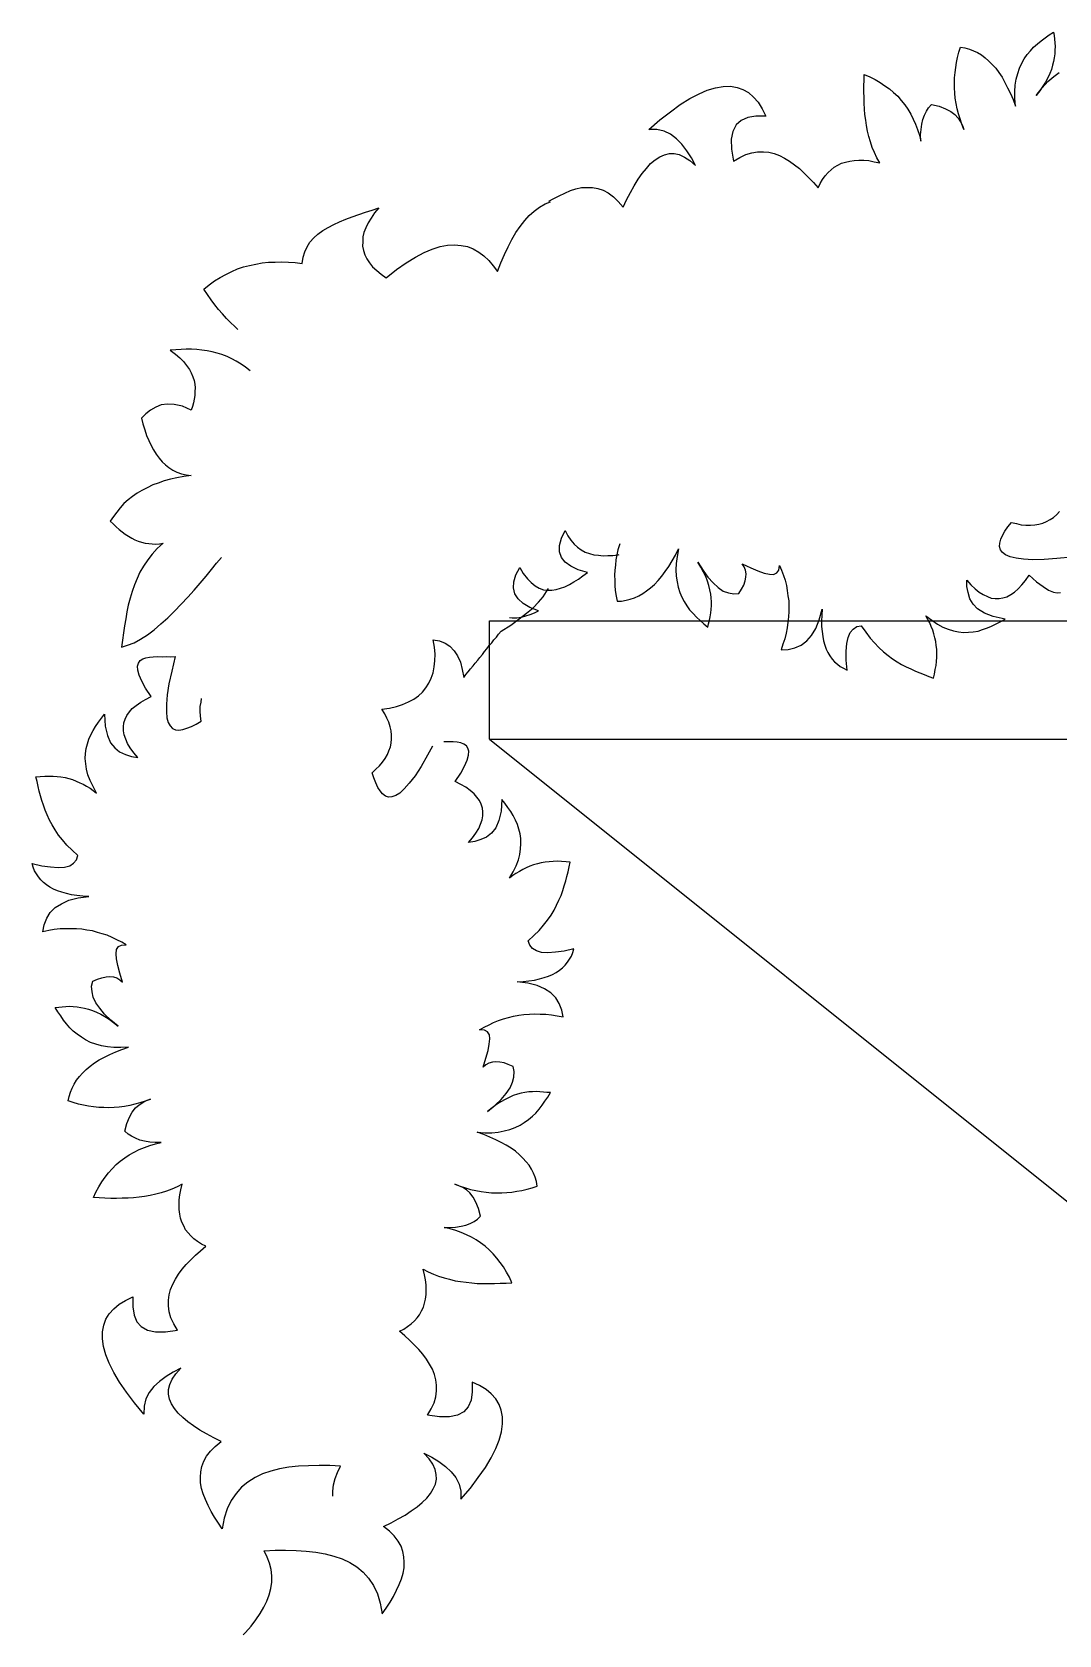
# Model space of a CAD drawing. Extents: x -24232 to 27340, y -23039 to 23489.
# Drawn here: x -22448 to -22015, y -8774 to -8098 of the extents above; entities that cross this region are included whole.
import ezdxf

# ---------------------------------------------------------------- set-up
doc = ezdxf.new("R2010")
doc.units = 0
doc.header["$LTSCALE"] = 10
doc.layers.add('1', color=1, linetype='CONTINUOUS')
doc.layers.add('3', color=3, linetype='CONTINUOUS')

msp = doc.modelspace()

# ---------------------------------------------------------------- linework, layer by layer
at = {"layer": '1'}
for points in [[(-22229.86, -8169.1), (-22228.11, -8168.06), (-22225.58, -8166.77), (-22223.19, -8165.61), (-22220.81, -8164.58), (-22218.45, -8163.82), (-22216.11, -8163.33), (-22213.81, -8163.24), (-22211.51, -8163.29), (-22209.25, -8163.74), (-22207.01, -8164.45), (-22204.8, -8165.57), (-22202.63, -8167.23), (-22200.62, -8169.15), (-22198.52, -8171.61), (-22198.52, -8171.61), (-22197.05, -8168.48), (-22195.46, -8165.36), (-22193.88, -8162.51), (-22192.18, -8159.81), (-22190.5, -8157.37), (-22188.71, -8155.22), (-22186.93, -8153.19), (-22185.04, -8151.59), (-22183.06, -8150.39), (-22181.09, -8149.46), (-22179.02, -8148.95), (-22177, -8148.98), (-22174.87, -8149.41), (-22172.65, -8150.4), (-22170.34, -8151.93), (-22167.93, -8154.02), (-22167.93, -8154.02), (-22169.7, -8150.77), (-22171.63, -8147.78), (-22173.71, -8145.04), (-22175.96, -8142.7), (-22178.51, -8140.75), (-22181.25, -8139.45), (-22184.3, -8138.8), (-22187.68, -8138.81), (-22187.68, -8138.81), (-22183.04, -8134.71), (-22178.57, -8131.28), (-22174.41, -8128.23), (-22170.43, -8125.7), (-22166.49, -8123.71), (-22162.99, -8122.23), (-22159.53, -8121.15), (-22156.24, -8120.6), (-22153.26, -8120.57), (-22150.46, -8121.06), (-22147.96, -8121.93), (-22145.63, -8123.2), (-22143.48, -8125.12), (-22141.49, -8127.31), (-22139.81, -8130.01), (-22138.3, -8133.1), (-22138.3, -8133.1), (-22142.5, -8133.18), (-22145.92, -8133.72), (-22148.72, -8134.98), (-22150.76, -8136.85), (-22152.19, -8139.58), (-22152.86, -8142.9), (-22152.79, -8147.1), (-22151.97, -8152.17), (-22151.97, -8152.17), (-22149.28, -8150.62), (-22146.74, -8149.33), (-22144.25, -8148.58), (-22141.79, -8148.24), (-22139.35, -8148.16), (-22137.07, -8148.34), (-22134.82, -8148.92), (-22132.58, -8149.77), (-22130.38, -8150.89), (-22128.31, -8152.14), (-22126.13, -8153.66), (-22124.1, -8155.31), (-22122.09, -8157.22), (-22120.08, -8159.14), (-22118.21, -8161.18), (-22116.22, -8163.37), (-22116.22, -8163.37), (-22115.4, -8161.54), (-22114.32, -8159.86), (-22113.25, -8158.33), (-22112.06, -8156.93), (-22110.76, -8155.82), (-22109.45, -8154.71), (-22107.9, -8153.88), (-22106.35, -8153.06), (-22104.68, -8152.51), (-22102.89, -8152.11), (-22100.98, -8151.86), (-22099.08, -8151.74), (-22096.92, -8151.77), (-22094.77, -8151.94), (-22092.64, -8152.38), (-22090.24, -8152.84), (-22090.24, -8152.84), (-22091.43, -8150.72), (-22092.47, -8148.48), (-22093.38, -8146.38), (-22094.15, -8144.02), (-22094.78, -8141.8), (-22095.41, -8139.46), (-22095.77, -8137.13), (-22096.12, -8134.8), (-22096.48, -8132.48), (-22096.7, -8130.16), (-22096.78, -8127.72), (-22096.86, -8125.28), (-22096.94, -8122.84), (-22096.88, -8120.42), (-22096.82, -8117.99), (-22096.77, -8115.56), (-22096.77, -8115.56), (-22094.41, -8116.55), (-22092.2, -8117.67), (-22090, -8118.93), (-22088.08, -8120.3), (-22086.16, -8121.67), (-22084.39, -8123.16), (-22082.63, -8124.78), (-22081.14, -8126.52), (-22079.67, -8128.4), (-22078.33, -8130.26), (-22077.13, -8132.25), (-22076.08, -8134.36), (-22075.18, -8136.59), (-22074.27, -8138.83), (-22073.51, -8141.18), (-22072.89, -8143.66), (-22072.89, -8143.66), (-22072.96, -8141.09), (-22072.78, -8138.81), (-22072.47, -8136.53), (-22072.04, -8134.54), (-22071.35, -8132.7), (-22070.54, -8131.01), (-22069.62, -8129.59), (-22068.43, -8128.2), (-22068.43, -8128.2), (-22065.11, -8129), (-22062.49, -8130.02), (-22060.28, -8131.14), (-22058.5, -8132.5), (-22057.12, -8133.96), (-22056.17, -8135.52), (-22055.34, -8137.07), (-22054.66, -8138.75), (-22054.66, -8138.75), (-22055.57, -8136.51), (-22056.34, -8134.29), (-22056.99, -8132.21), (-22057.49, -8130.01), (-22057.99, -8127.81), (-22058.36, -8125.62), (-22058.59, -8123.43), (-22058.69, -8121.26), (-22058.66, -8119.1), (-22058.62, -8116.94), (-22058.45, -8114.79), (-22058.15, -8112.65), (-22057.84, -8110.52), (-22057.41, -8108.39), (-22056.82, -8106.14), (-22056.12, -8104.03), (-22056.12, -8104.03), (-22054.25, -8104.31), (-22052.4, -8104.86), (-22050.69, -8105.54), (-22049, -8106.35), (-22047.32, -8107.29), (-22045.79, -8108.49), (-22044.27, -8109.83), (-22042.77, -8111.3), (-22041.27, -8112.9), (-22039.93, -8114.77), (-22038.6, -8116.76), (-22037.42, -8118.89), (-22036.24, -8121.14), (-22035.09, -8123.66), (-22033.94, -8126.19), (-22032.94, -8128.97), (-22032.94, -8128.97), (-22033.22, -8125.7), (-22033.26, -8122.73), (-22033.05, -8120.04), (-22032.58, -8117.51), (-22031.98, -8115.12), (-22031.26, -8112.88), (-22030.29, -8110.8), (-22029.2, -8108.99), (-22027.98, -8107.19), (-22026.63, -8105.54), (-22025.29, -8104.02), (-22023.7, -8102.66), (-22022.11, -8101.3), (-22020.39, -8100.09), (-22018.67, -8098.87), (-22016.82, -8097.66), (-22016.82, -8097.66), (-22016.67, -8099.16), (-22016.51, -8100.66), (-22016.36, -8102.16), (-22016.22, -8103.79), (-22016.34, -8105.27), (-22016.33, -8106.89), (-22016.59, -8108.5), (-22016.85, -8110.1), (-22017.25, -8111.69), (-22017.79, -8113.4), (-22018.46, -8115.11), (-22019.28, -8116.94), (-22020.24, -8118.75), (-22021.33, -8120.56), (-22022.69, -8122.48), (-22024.2, -8124.39), (-22024.2, -8124.39), (-22021.65, -8121.21), (-22019.28, -8118.56), (-22016.81, -8116.45), (-22014.51, -8114.74)], [(-22361.09, -8223.16), (-22362.47, -8221.99), (-22364.23, -8220.26), (-22366, -8218.53), (-22367.67, -8216.63), (-22369.34, -8214.72), (-22370.88, -8212.79), (-22372.47, -8210.72), (-22373.95, -8208.48), (-22375.44, -8206.25), (-22375.44, -8206.25), (-22373.19, -8204.33), (-22370.99, -8202.72), (-22368.63, -8201.19), (-22366.19, -8199.92), (-22363.75, -8198.66), (-22361.24, -8197.65), (-22358.82, -8196.81), (-22356.19, -8196.19), (-22353.56, -8195.57), (-22350.9, -8195.08), (-22348.16, -8194.84), (-22345.38, -8194.74), (-22342.61, -8194.64), (-22339.76, -8194.8), (-22336.9, -8194.95), (-22333.98, -8195.37), (-22333.98, -8195.37), (-22333.62, -8192.74), (-22332.88, -8190.42), (-22331.95, -8188.33), (-22330.71, -8186.29), (-22329.11, -8184.56), (-22327.34, -8182.93), (-22325.23, -8181.47), (-22323.09, -8180.15), (-22320.65, -8178.89), (-22318.17, -8177.75), (-22315.53, -8176.7), (-22312.89, -8175.66), (-22310.08, -8174.7), (-22307.27, -8173.75), (-22304.46, -8172.8), (-22301.65, -8171.84), (-22301.65, -8171.84), (-22303.4, -8174.03), (-22304.89, -8176.15), (-22306.12, -8178.19), (-22307.06, -8180.28), (-22307.9, -8182.21), (-22308.32, -8184.16), (-22308.45, -8186.16), (-22308.48, -8187.99), (-22308.08, -8189.84), (-22307.56, -8191.65), (-22306.64, -8193.35), (-22305.6, -8195.01), (-22304.26, -8196.73), (-22302.54, -8198.33), (-22300.68, -8199.9), (-22298.56, -8201.39), (-22298.56, -8201.39), (-22294.24, -8197.9), (-22290.16, -8195.03), (-22286.23, -8192.63), (-22282.57, -8190.73), (-22279.06, -8189.29), (-22275.73, -8188.19), (-22272.68, -8187.59), (-22269.64, -8187.41), (-22266.88, -8187.73), (-22264.22, -8188.22), (-22261.82, -8189.22), (-22259.49, -8190.5), (-22257.33, -8192.13), (-22255.24, -8194.04), (-22253.32, -8196.3), (-22251.5, -8198.71), (-22251.5, -8198.71), (-22250.16, -8195.1), (-22248.65, -8191.58), (-22247.07, -8188.31), (-22245.46, -8185.18), (-22243.76, -8182.3), (-22241.99, -8179.69), (-22240.06, -8177.16), (-22238.14, -8175.07), (-22236.02, -8173.19), (-22233.82, -8171.57), (-22231.42, -8170.17), (-22229.19, -8169.26)], [(-22356, -8240.67), (-22356, -8240.67), (-22357.91, -8239.1), (-22359.78, -8237.82), (-22361.81, -8236.63), (-22363.75, -8235.62), (-22365.7, -8234.6), (-22367.85, -8233.8), (-22369.91, -8233.17), (-22372.01, -8232.67), (-22374.11, -8232.16), (-22376.29, -8231.92), (-22378.47, -8231.68), (-22380.69, -8231.56), (-22382.91, -8231.44), (-22385.08, -8231.63), (-22387.38, -8231.77), (-22389.68, -8231.91), (-22389.68, -8231.91), (-22387.5, -8233.56), (-22385.59, -8235.13), (-22384.1, -8236.72), (-22382.78, -8238.39), (-22381.59, -8240.02), (-22380.79, -8241.54), (-22380.15, -8243.14), (-22379.64, -8244.71), (-22379.26, -8246.23), (-22379.18, -8247.81), (-22379.23, -8249.34), (-22379.31, -8251.01), (-22379.53, -8252.63), (-22379.87, -8254.22), (-22380.35, -8255.76), (-22380.82, -8257.31), (-22380.82, -8257.31), (-22384.53, -8255.61), (-22387.96, -8254.84), (-22390.86, -8254.66), (-22393.5, -8254.98), (-22395.77, -8255.98), (-22398, -8257.27), (-22400.01, -8258.77), (-22401.84, -8260.6), (-22401.84, -8260.6), (-22401.18, -8263.06), (-22400.4, -8265.55), (-22399.7, -8267.88), (-22398.67, -8270.03), (-22397.76, -8272.14), (-22396.78, -8273.99), (-22395.66, -8275.88), (-22394.34, -8277.55), (-22393.11, -8279.06), (-22391.68, -8280.34), (-22390.2, -8281.5), (-22388.55, -8282.57), (-22386.83, -8283.38), (-22384.93, -8284.1), (-22382.96, -8284.56), (-22380.91, -8284.77), (-22380.91, -8284.77), (-22383.88, -8285.27), (-22386.85, -8285.77), (-22389.57, -8286.34), (-22392.19, -8287.09), (-22394.73, -8288.01), (-22397.09, -8288.83), (-22399.41, -8289.96), (-22401.6, -8291.12), (-22403.66, -8292.32), (-22405.63, -8293.69), (-22407.47, -8295.1), (-22409.22, -8296.68), (-22410.88, -8298.42), (-22412.28, -8300.25), (-22413.69, -8302.07), (-22415, -8304.07), (-22415, -8304.07), (-22413.82, -8305.28), (-22412.51, -8306.52), (-22411.29, -8307.6), (-22409.9, -8308.59), (-22408.64, -8309.54), (-22407.34, -8310.36), (-22405.92, -8311.22), (-22404.58, -8311.91), (-22403.2, -8312.47), (-22401.78, -8312.91), (-22400.24, -8313.38), (-22398.74, -8313.56), (-22397.24, -8313.73), (-22395.84, -8313.74), (-22394.26, -8313.66), (-22392.65, -8313.45), (-22392.65, -8313.45), (-22395.15, -8315.64), (-22397.31, -8318.08), (-22399.16, -8320.47), (-22400.93, -8323.03), (-22402.45, -8325.67), (-22403.66, -8328.26), (-22404.79, -8331.01), (-22405.78, -8333.81), (-22406.65, -8336.64), (-22407.39, -8339.52), (-22408, -8342.43), (-22408.48, -8345.38), (-22408.96, -8348.34), (-22409.44, -8351.29), (-22409.79, -8354.28), (-22410.28, -8357.24), (-22410.28, -8357.24), (-22407.65, -8356.49), (-22404.95, -8355.49), (-22402.22, -8353.93), (-22399.24, -8352.02), (-22396.47, -8349.9), (-22393.6, -8347.4), (-22390.72, -8344.9), (-22387.89, -8342.1), (-22385.02, -8339.18), (-22382.28, -8336.21), (-22379.54, -8333.24), (-22377.06, -8330.2), (-22374.48, -8327.32), (-22372.21, -8324.49), (-22370.14, -8321.88), (-22368.11, -8319.4)], [(-22009.08, -8319.26), (-22015.44, -8319.82), (-22020.86, -8320.28), (-22025.58, -8320.37), (-22029.48, -8320.08), (-22032.7, -8319.68), (-22035.24, -8319.18), (-22037.1, -8318.3), (-22038.41, -8317.3), (-22039.31, -8316.19), (-22039.66, -8314.82), (-22039.6, -8313.34), (-22039.13, -8311.74), (-22038.4, -8310.15), (-22037.38, -8308.31), (-22036.09, -8306.47), (-22034.67, -8304.64), (-22034.67, -8304.64), (-22032.53, -8305.12), (-22030.53, -8305.61), (-22028.52, -8305.82), (-22026.62, -8305.76), (-22024.73, -8305.7), (-22023.1, -8305.36), (-22021.33, -8304.89), (-22019.82, -8304.27), (-22018.3, -8303.39), (-22016.92, -8302.5), (-22015.53, -8301.34), (-22014.4, -8300.04)], [(-22246.54, -8344.81), (-22245.35, -8344.91), (-22243.43, -8344.86), (-22241.39, -8344.57), (-22239.55, -8344.05), (-22237.71, -8343.52), (-22235.93, -8342.82), (-22234.23, -8341.94), (-22234.23, -8341.94), (-22237.87, -8340.51), (-22240.68, -8338.86), (-22242.78, -8336.92), (-22244.17, -8334.7), (-22244.73, -8332.26), (-22244.63, -8329.66), (-22243.82, -8326.78), (-22242.18, -8323.67), (-22242.18, -8323.67), (-22240.65, -8326.24), (-22238.96, -8328.44), (-22237.3, -8330.04), (-22235.66, -8331.34), (-22233.91, -8332.39), (-22232.13, -8333.01), (-22230.31, -8333.21), (-22228.56, -8333.24), (-22226.82, -8332.96), (-22224.98, -8332.44), (-22223.08, -8331.79), (-22221.2, -8330.84), (-22219.27, -8329.77), (-22217.41, -8328.52), (-22215.49, -8327.14), (-22213.58, -8325.77), (-22213.58, -8325.77), (-22217.5, -8324.66), (-22220.66, -8323.14), (-22222.99, -8321.4), (-22224.61, -8319.38), (-22225.35, -8317), (-22225.38, -8314.35), (-22224.52, -8311.34), (-22222.95, -8308.06), (-22222.95, -8308.06), (-22221.86, -8310.29), (-22220.61, -8312.15), (-22219.25, -8313.77), (-22217.79, -8315.14), (-22216.22, -8316.26), (-22214.54, -8317.13), (-22212.75, -8317.76), (-22210.91, -8318.26), (-22208.97, -8318.51), (-22207.02, -8318.77), (-22204.92, -8318.65), (-22202.81, -8318.53), (-22200.65, -8318.29), (-22200.16, -8318.23)], [(-22199.97, -8313.63), (-22200.12, -8314.05), (-22200.74, -8316.19), (-22201.23, -8318.33), (-22201.58, -8320.47), (-22201.8, -8322.62), (-22202.02, -8324.77), (-22202.11, -8326.92), (-22202.06, -8329.08), (-22202.01, -8331.24), (-22201.82, -8333.41), (-22201.51, -8335.71), (-22201.05, -8337.89), (-22201.05, -8337.89), (-22199.16, -8337.83), (-22197.26, -8337.5), (-22195.49, -8337.03), (-22193.71, -8336.42), (-22191.93, -8335.68), (-22190.27, -8334.67), (-22188.61, -8333.52), (-22186.94, -8332.24), (-22185.27, -8330.82), (-22183.72, -8329.13), (-22182.16, -8327.3), (-22180.74, -8325.33), (-22179.3, -8323.23), (-22177.86, -8320.86), (-22176.42, -8318.49), (-22175.1, -8315.84), (-22175.1, -8315.84), (-22175.77, -8319.06), (-22176.15, -8322.01), (-22176.26, -8324.7), (-22176.09, -8327.27), (-22175.78, -8329.71), (-22175.33, -8332.02), (-22174.61, -8334.21), (-22173.74, -8336.13), (-22172.74, -8338.06), (-22171.6, -8339.85), (-22170.45, -8341.52), (-22169.02, -8343.06), (-22167.6, -8344.6), (-22166.04, -8346.01), (-22164.48, -8347.42), (-22162.78, -8348.83), (-22162.78, -8348.83), (-22162.45, -8347.36), (-22162.12, -8345.89), (-22161.79, -8344.42), (-22161.46, -8342.81), (-22161.4, -8341.33), (-22161.21, -8339.72), (-22161.28, -8338.1), (-22161.35, -8336.48), (-22161.55, -8334.85), (-22161.89, -8333.09), (-22162.36, -8331.32), (-22162.96, -8329.4), (-22163.69, -8327.49), (-22164.56, -8325.56), (-22165.69, -8323.5), (-22166.96, -8321.42), (-22166.96, -8321.42), (-22164.8, -8324.88), (-22162.76, -8327.79), (-22160.56, -8330.17), (-22158.48, -8332.14), (-22156.24, -8333.58), (-22154.12, -8334.34), (-22151.84, -8334.83), (-22149.68, -8334.65), (-22149.68, -8334.65), (-22148.53, -8332.8), (-22147.65, -8331.08), (-22147.04, -8329.35), (-22146.71, -8327.75), (-22146.65, -8326.27), (-22146.86, -8324.78), (-22147.48, -8323.4), (-22148.24, -8322.16), (-22148.24, -8322.16), (-22144.67, -8323.78), (-22141.62, -8325.12), (-22138.95, -8326.03), (-22136.82, -8326.52), (-22135.07, -8326.59), (-22133.69, -8325.97), (-22132.84, -8324.79), (-22132.49, -8322.78), (-22132.49, -8322.78), (-22131.63, -8324.83), (-22130.9, -8327.02), (-22130.17, -8329.07), (-22129.58, -8331.25), (-22129.27, -8333.42), (-22128.95, -8335.59), (-22128.63, -8337.76), (-22128.58, -8340.06), (-22128.53, -8342.22), (-22128.76, -8344.5), (-22128.98, -8346.79), (-22129.34, -8349.07), (-22129.7, -8351.34), (-22130.33, -8353.75), (-22131.1, -8356.01), (-22131.86, -8358.41), (-22131.86, -8358.41), (-22128.89, -8358.25), (-22126.03, -8357.56), (-22123.43, -8356.45), (-22121.06, -8354.65), (-22119.08, -8352.3), (-22117.22, -8349.41), (-22115.72, -8345.69), (-22114.47, -8341.29), (-22114.47, -8341.29), (-22114.7, -8343.84), (-22114.8, -8346.26), (-22114.75, -8348.56), (-22114.57, -8350.72), (-22114.24, -8352.76), (-22113.91, -8354.66), (-22113.45, -8356.43), (-22112.84, -8358.08), (-22112.09, -8359.59), (-22111.33, -8360.97), (-22110.31, -8362.36), (-22109.27, -8363.47), (-22108.1, -8364.47), (-22106.92, -8365.46), (-22105.47, -8366.19), (-22104.01, -8366.92), (-22104.01, -8366.92), (-22104.39, -8362.72), (-22104.37, -8358.95), (-22104.11, -8355.72), (-22103.61, -8353.18), (-22102.71, -8351.05), (-22101.44, -8349.62), (-22099.92, -8348.6), (-22098.02, -8348.27), (-22098.02, -8348.27), (-22096.1, -8350.91), (-22094.31, -8353.41), (-22092.37, -8355.51), (-22090.56, -8357.47), (-22088.61, -8359.3), (-22086.65, -8360.86), (-22084.81, -8362.14), (-22082.84, -8363.43), (-22080.99, -8364.59), (-22079.01, -8365.61), (-22077.16, -8366.49), (-22075.17, -8367.38), (-22073.31, -8368.12), (-22071.45, -8368.87), (-22069.46, -8369.62), (-22067.6, -8370.37), (-22067.6, -8370.37), (-22067.13, -8368.64), (-22066.78, -8366.76), (-22066.44, -8365.02), (-22066.24, -8363.28), (-22066.17, -8361.53), (-22066.11, -8359.91), (-22066.17, -8358.15), (-22066.38, -8356.53), (-22066.59, -8354.9), (-22066.93, -8353.27), (-22067.4, -8351.63), (-22067.88, -8350.13), (-22068.5, -8348.62), (-22069.11, -8346.98), (-22069.86, -8345.6), (-22070.75, -8344.08), (-22070.75, -8344.08), (-22068.26, -8345.93), (-22065.89, -8347.51), (-22063.65, -8348.81), (-22061.39, -8349.71), (-22059.12, -8350.34), (-22056.99, -8350.83), (-22054.84, -8351.05), (-22052.81, -8350.99), (-22050.78, -8350.8), (-22048.75, -8350.48), (-22046.83, -8349.88), (-22044.78, -8349.15), (-22043, -8348.41), (-22041.07, -8347.41), (-22039.14, -8346.4), (-22037.35, -8345.39), (-22037.35, -8345.39), (-22042.3, -8344.39), (-22046.02, -8342.9), (-22048.92, -8341.16), (-22050.86, -8339.06), (-22052.26, -8336.85), (-22052.96, -8334.26), (-22053.4, -8331.68), (-22053.43, -8328.98), (-22053.43, -8328.98), (-22051.75, -8330.94), (-22049.93, -8332.63), (-22048.23, -8334.04), (-22046.52, -8335.05), (-22044.8, -8335.93), (-22043.21, -8336.53), (-22041.46, -8336.74), (-22039.85, -8336.8), (-22038.21, -8336.46), (-22036.58, -8335.98), (-22034.92, -8335.11), (-22033.4, -8334.09), (-22031.86, -8332.66), (-22030.18, -8330.98), (-22028.76, -8329.14), (-22027.19, -8326.91), (-22027.19, -8326.91), (-22024.06, -8329.73), (-22021.31, -8331.73), (-22018.93, -8333.17), (-22016.95, -8334.06), (-22015.34, -8334.39), (-22013.98, -8334.17)], [(-22279, -8399.09), (-22281.11, -8402.87), (-22283.77, -8407.61), (-22286.35, -8411.57), (-22288.78, -8414.63), (-22290.91, -8417.07), (-22292.76, -8418.89), (-22294.53, -8419.93), (-22296.09, -8420.46), (-22297.52, -8420.58), (-22298.84, -8420.1), (-22300.03, -8419.22), (-22301.1, -8417.94), (-22302, -8416.44), (-22302.95, -8414.56), (-22303.75, -8412.46), (-22304.47, -8410.26), (-22304.47, -8410.26), (-22302.87, -8408.76), (-22301.34, -8407.37), (-22300.03, -8405.83), (-22299.02, -8404.23), (-22298.01, -8402.63), (-22297.38, -8401.09), (-22296.77, -8399.36), (-22296.43, -8397.77), (-22296.31, -8396.01), (-22296.27, -8394.37), (-22296.45, -8392.56), (-22296.89, -8390.9), (-22297.47, -8388.96), (-22298.21, -8387.24), (-22299.17, -8385.36), (-22300.32, -8383.51), (-22300.32, -8383.51), (-22297.12, -8383.03), (-22294.24, -8382.3), (-22291.58, -8381.42), (-22289.13, -8380.38), (-22286.9, -8379.17), (-22284.89, -8377.81), (-22283.21, -8376.21), (-22281.74, -8374.44), (-22280.49, -8372.52), (-22279.56, -8370.35), (-22278.74, -8368.11), (-22278.25, -8365.63), (-22277.98, -8362.98), (-22277.92, -8360.18), (-22278.16, -8357.32), (-22278.64, -8354.12), (-22278.64, -8354.12), (-22275.97, -8354.59), (-22273.7, -8355.59), (-22271.66, -8356.92), (-22269.84, -8358.77), (-22268.45, -8360.97), (-22267.19, -8363.57), (-22266.44, -8366.64), (-22265.82, -8370.11), (-22265.82, -8370.11), (-22264.86, -8368.81), (-22263.87, -8367.7), (-22262.91, -8366.39), (-22261.84, -8365.17), (-22260.96, -8363.98), (-22259.89, -8362.76), (-22259.01, -8361.57), (-22257.94, -8360.34), (-22256.98, -8359.04), (-22256, -8357.93), (-22255.04, -8356.63), (-22253.97, -8355.41), (-22253.09, -8354.21), (-22252.02, -8352.99), (-22251.14, -8351.8), (-22250.07, -8350.58), (-22250.07, -8350.58), (-22245.94, -8347.93), (-22242.38, -8345.37), (-22239.27, -8342.97), (-22236.54, -8340.63), (-22234.29, -8338.27), (-22232.32, -8336.04), (-22230.83, -8333.79), (-22230.05, -8332.46)], [(-22321, -8715.57), (-22321.01, -8713.54), (-22320.74, -8710.86), (-22320.07, -8708.22), (-22319.13, -8705.6), (-22317.78, -8702.89), (-22317.78, -8702.89), (-22322.36, -8702.7), (-22326.83, -8702.66), (-22331.31, -8702.75), (-22335.53, -8703.01), (-22339.64, -8703.41), (-22343.5, -8704.1), (-22347.25, -8705.08), (-22350.75, -8706.22), (-22353.89, -8707.8), (-22356.92, -8709.66), (-22359.58, -8711.83), (-22361.87, -8714.45), (-22363.94, -8717.49), (-22365.64, -8720.98), (-22366.85, -8724.92), (-22367.71, -8729.44), (-22367.71, -8729.44), (-22369.36, -8726.97), (-22371.01, -8724.5), (-22372.39, -8722.06), (-22373.62, -8719.5), (-22374.73, -8717.08), (-22375.71, -8714.68), (-22376.42, -8712.31), (-22376.86, -8709.96), (-22376.9, -8707.66), (-22376.81, -8705.36), (-22376.31, -8703.11), (-22375.54, -8700.88), (-22374.38, -8698.7), (-22372.67, -8696.57), (-22370.71, -8694.6), (-22368.21, -8692.55), (-22368.21, -8692.55), (-22371.3, -8691.02), (-22374.39, -8689.35), (-22377.2, -8687.72), (-22379.87, -8685.96), (-22382.27, -8684.23), (-22384.39, -8682.39), (-22386.37, -8680.56), (-22387.94, -8678.65), (-22389.09, -8676.63), (-22389.98, -8674.65), (-22390.44, -8672.57), (-22390.38, -8670.55), (-22389.89, -8668.43), (-22388.86, -8666.23), (-22387.28, -8663.95), (-22385.14, -8661.59), (-22385.14, -8661.59), (-22388.43, -8663.29), (-22391.46, -8665.16), (-22394.24, -8667.18), (-22396.62, -8669.38), (-22398.64, -8671.88), (-22399.99, -8674.59), (-22400.7, -8677.64), (-22400.77, -8681.01), (-22400.77, -8681.01), (-22404.77, -8676.28), (-22408.1, -8671.75), (-22411.07, -8667.52), (-22413.5, -8663.48), (-22415.41, -8659.5), (-22416.81, -8655.97), (-22417.82, -8652.49), (-22418.3, -8649.19), (-22418.27, -8646.21), (-22417.72, -8643.42), (-22416.79, -8640.94), (-22415.48, -8638.63), (-22413.51, -8636.53), (-22411.28, -8634.59), (-22408.54, -8632.97), (-22405.42, -8631.52), (-22405.42, -8631.52), (-22405.43, -8635.72), (-22404.97, -8639.15), (-22403.76, -8641.98), (-22401.94, -8644.06), (-22399.24, -8645.55), (-22395.93, -8646.29), (-22391.73, -8646.3), (-22386.65, -8645.59), (-22386.65, -8645.59), (-22388.14, -8642.87), (-22389.37, -8640.31), (-22390.07, -8637.8), (-22390.36, -8635.33), (-22390.39, -8632.89), (-22390.16, -8630.61), (-22389.53, -8628.37), (-22388.63, -8626.16), (-22387.46, -8623.98), (-22386.17, -8621.94), (-22384.6, -8619.79), (-22382.91, -8617.8), (-22380.95, -8615.83), (-22379, -8613.86), (-22376.92, -8612.03), (-22374.69, -8610.09), (-22374.69, -8610.09), (-22376.5, -8609.23), (-22378.15, -8608.12), (-22379.66, -8607.02), (-22381.03, -8605.8), (-22382.12, -8604.47), (-22383.2, -8603.14), (-22383.99, -8601.57), (-22384.78, -8600), (-22385.29, -8598.33), (-22385.65, -8596.53), (-22385.87, -8594.61), (-22385.95, -8592.71), (-22385.86, -8590.55), (-22385.65, -8588.4), (-22385.17, -8586.28), (-22384.66, -8583.9), (-22384.66, -8583.9), (-22386.8, -8585.04), (-22389.07, -8586.03), (-22391.19, -8586.9), (-22393.56, -8587.61), (-22395.79, -8588.2), (-22398.15, -8588.77), (-22400.48, -8589.08), (-22402.81, -8589.39), (-22405.15, -8589.7), (-22407.47, -8589.87), (-22409.91, -8589.89), (-22412.35, -8589.92), (-22414.79, -8589.95), (-22417.22, -8589.84), (-22419.64, -8589.73), (-22422.07, -8589.62), (-22422.07, -8589.62), (-22421.02, -8587.29), (-22419.86, -8585.1), (-22418.55, -8582.93), (-22417.14, -8581.04), (-22415.74, -8579.15), (-22414.21, -8577.41), (-22412.54, -8575.68), (-22410.77, -8574.23), (-22408.87, -8572.8), (-22406.98, -8571.5), (-22404.96, -8570.35), (-22402.83, -8569.34), (-22400.58, -8568.48), (-22398.33, -8567.63), (-22395.95, -8566.92), (-22393.46, -8566.35), (-22393.46, -8566.35), (-22396.03, -8566.37), (-22398.31, -8566.14), (-22400.58, -8565.77), (-22402.56, -8565.3), (-22404.39, -8564.58), (-22406.06, -8563.73), (-22407.46, -8562.78), (-22408.82, -8561.56), (-22408.82, -8561.56), (-22407.95, -8558.26), (-22406.88, -8555.66), (-22405.71, -8553.48), (-22404.31, -8551.72), (-22402.82, -8550.38), (-22401.24, -8549.46), (-22399.67, -8548.66), (-22397.98, -8548.02), (-22397.98, -8548.02), (-22400.24, -8548.88), (-22402.48, -8549.6), (-22404.57, -8550.2), (-22406.78, -8550.66), (-22408.99, -8551.11), (-22411.19, -8551.44), (-22413.38, -8551.62), (-22415.55, -8551.68), (-22417.71, -8551.59), (-22419.87, -8551.51), (-22422.01, -8551.3), (-22424.15, -8550.95), (-22426.28, -8550.6), (-22428.4, -8550.11), (-22430.63, -8549.48), (-22432.73, -8548.73), (-22432.73, -8548.73), (-22432.4, -8546.87), (-22431.81, -8545.03), (-22431.1, -8543.34), (-22430.26, -8541.67), (-22429.28, -8540), (-22428.04, -8538.5), (-22426.67, -8537.01), (-22425.17, -8535.54), (-22423.53, -8534.08), (-22421.64, -8532.78), (-22419.62, -8531.49), (-22417.47, -8530.35), (-22415.19, -8529.23), (-22412.64, -8528.13), (-22410.1, -8527.03), (-22407.29, -8526.09), (-22407.29, -8526.09), (-22410.56, -8526.31), (-22413.54, -8526.28), (-22416.22, -8526.01), (-22418.74, -8525.49), (-22421.12, -8524.84), (-22423.34, -8524.08), (-22425.41, -8523.06), (-22427.19, -8521.93), (-22428.96, -8520.67), (-22430.58, -8519.29), (-22432.07, -8517.92), (-22433.4, -8516.29), (-22434.72, -8514.67), (-22435.9, -8512.93), (-22437.08, -8511.18), (-22438.25, -8509.31), (-22438.25, -8509.31), (-22436.75, -8509.19), (-22435.24, -8509.07), (-22433.74, -8508.95), (-22432.11, -8508.84), (-22430.63, -8508.99), (-22429.01, -8509.01), (-22427.41, -8509.31), (-22425.82, -8509.61), (-22424.24, -8510.04), (-22422.53, -8510.61), (-22420.84, -8511.32), (-22419.03, -8512.18), (-22417.24, -8513.18), (-22415.45, -8514.3), (-22413.56, -8515.71), (-22411.69, -8517.26), (-22411.69, -8517.26), (-22414.81, -8514.64), (-22417.41, -8512.21), (-22419.46, -8509.7), (-22421.12, -8507.37), (-22422.24, -8504.95), (-22422.69, -8502.74), (-22422.86, -8500.42), (-22422.38, -8498.3), (-22422.38, -8498.3), (-22420.4, -8497.42), (-22418.57, -8496.79), (-22416.77, -8496.43), (-22415.14, -8496.32), (-22413.66, -8496.47), (-22412.22, -8496.89), (-22410.94, -8497.69), (-22409.82, -8498.62), (-22409.82, -8498.62), (-22410.93, -8494.85), (-22411.82, -8491.64), (-22412.36, -8488.88), (-22412.55, -8486.69), (-22412.37, -8484.95), (-22411.57, -8483.68), (-22410.28, -8482.99), (-22408.24, -8482.93), (-22408.24, -8482.93), (-22410.16, -8481.79), (-22412.22, -8480.77), (-22414.15, -8479.76), (-22416.23, -8478.88), (-22418.34, -8478.26), (-22420.44, -8477.64), (-22422.55, -8477.02), (-22424.81, -8476.66), (-22426.94, -8476.31), (-22429.24, -8476.22), (-22431.53, -8476.12), (-22433.84, -8476.16), (-22436.14, -8476.2), (-22438.61, -8476.49), (-22440.96, -8476.93), (-22443.44, -8477.36), (-22443.44, -8477.36), (-22442.87, -8474.44), (-22441.79, -8471.7), (-22440.32, -8469.28), (-22438.22, -8467.19), (-22435.62, -8465.55), (-22432.49, -8464.11), (-22428.6, -8463.14), (-22424.07, -8462.51), (-22424.07, -8462.51), (-22426.63, -8462.39), (-22429.04, -8462.15), (-22431.31, -8461.79), (-22433.43, -8461.3), (-22435.4, -8460.7), (-22437.24, -8460.11), (-22438.92, -8459.4), (-22440.47, -8458.56), (-22441.86, -8457.61), (-22443.12, -8456.67), (-22444.35, -8455.46), (-22445.32, -8454.28), (-22446.14, -8452.98), (-22446.95, -8451.68), (-22447.48, -8450.14), (-22448, -8448.6), (-22448, -8448.6), (-22443.9, -8449.55), (-22440.15, -8450.06), (-22436.92, -8450.25), (-22434.33, -8450.11), (-22432.11, -8449.52), (-22430.51, -8448.46), (-22429.29, -8447.09), (-22428.7, -8445.25), (-22428.7, -8445.25), (-22431.05, -8442.99), (-22433.27, -8440.87), (-22435.08, -8438.65), (-22436.77, -8436.59), (-22438.31, -8434.4), (-22439.58, -8432.24), (-22440.6, -8430.24), (-22441.61, -8428.11), (-22442.49, -8426.13), (-22443.23, -8424.02), (-22443.84, -8422.06), (-22444.45, -8419.97), (-22444.93, -8418.03), (-22445.41, -8416.08), (-22445.88, -8414), (-22446.36, -8412.06), (-22446.36, -8412.06), (-22444.58, -8411.83), (-22442.67, -8411.75), (-22440.9, -8411.66), (-22439.15, -8411.7), (-22437.4, -8411.87), (-22435.79, -8412.04), (-22434.06, -8412.34), (-22432.48, -8412.77), (-22430.9, -8413.2), (-22429.33, -8413.77), (-22427.78, -8414.47), (-22426.36, -8415.15), (-22424.95, -8415.97), (-22423.41, -8416.8), (-22422.15, -8417.74), (-22420.77, -8418.83), (-22420.77, -8418.83), (-22422.25, -8416.1), (-22423.48, -8413.54), (-22424.46, -8411.14), (-22425.04, -8408.78), (-22425.35, -8406.45), (-22425.53, -8404.26), (-22425.45, -8402.1), (-22425.12, -8400.11), (-22424.65, -8398.12), (-22424.04, -8396.15), (-22423.18, -8394.34), (-22422.18, -8392.41), (-22421.2, -8390.75), (-22419.93, -8388.98), (-22418.67, -8387.21), (-22417.43, -8385.57), (-22417.43, -8385.57), (-22417.12, -8390.61), (-22416.16, -8394.5), (-22414.84, -8397.62), (-22413.03, -8399.83), (-22411.04, -8401.52), (-22408.57, -8402.58), (-22406.08, -8403.37), (-22403.41, -8403.78), (-22403.41, -8403.78), (-22405.11, -8401.84), (-22406.53, -8399.8), (-22407.7, -8397.93), (-22408.46, -8396.09), (-22409.09, -8394.27), (-22409.46, -8392.6), (-22409.42, -8390.85), (-22409.26, -8389.24), (-22408.7, -8387.67), (-22408, -8386.11), (-22406.9, -8384.6), (-22405.68, -8383.23), (-22404.06, -8381.9), (-22402.15, -8380.47), (-22400.14, -8379.32), (-22397.71, -8378.07), (-22397.71, -8378.07), (-22400.07, -8374.58), (-22401.66, -8371.58), (-22402.76, -8369.03), (-22403.37, -8366.94), (-22403.47, -8365.3), (-22403.07, -8363.99), (-22402.42, -8362.97), (-22401.27, -8362.27), (-22400, -8361.72), (-22398.48, -8361.47), (-22396.85, -8361.36), (-22394.94, -8361.28), (-22393.05, -8361.34), (-22391.15, -8361.26), (-22389.39, -8361.3), (-22387.62, -8361.21), (-22387.62, -8361.21), (-22389.06, -8367.43), (-22390.27, -8372.72), (-22391.01, -8377.39), (-22391.26, -8381.29), (-22391.32, -8384.54), (-22391.17, -8387.13), (-22390.55, -8389.08), (-22389.75, -8390.52), (-22388.77, -8391.57), (-22387.47, -8392.1), (-22386, -8392.25), (-22384.35, -8392.01), (-22382.67, -8391.5), (-22380.7, -8390.75), (-22378.7, -8389.73), (-22376.69, -8388.58), (-22376.69, -8388.58), (-22376.88, -8386.39), (-22377.08, -8384.34), (-22377.01, -8382.32), (-22376.69, -8380.45), (-22376.43, -8378.97)], [(-22358.88, -8774.18), (-22357.9, -8773.11), (-22355.59, -8770.44), (-22353.55, -8767.81), (-22351.77, -8765.19), (-22350.14, -8762.46), (-22348.9, -8759.9), (-22347.95, -8757.24), (-22347.26, -8754.59), (-22346.85, -8751.85), (-22346.83, -8749.27), (-22347.1, -8746.59), (-22347.76, -8743.95), (-22348.7, -8741.33), (-22350.05, -8738.62), (-22350.05, -8738.62), (-22345.46, -8738.44), (-22341, -8738.41), (-22336.52, -8738.51), (-22332.29, -8738.77), (-22328.19, -8739.18), (-22324.33, -8739.88), (-22320.58, -8740.87), (-22317.08, -8742.02), (-22313.94, -8743.6), (-22310.92, -8745.47), (-22308.27, -8747.65), (-22305.98, -8750.27), (-22303.92, -8753.32), (-22302.22, -8756.81), (-22301.02, -8760.75), (-22300.17, -8765.27), (-22300.17, -8765.27), (-22298.52, -8762.81), (-22296.86, -8760.34), (-22295.48, -8757.9), (-22294.24, -8755.35), (-22293.12, -8752.93), (-22292.14, -8750.54), (-22291.42, -8748.16), (-22290.98, -8745.82), (-22290.93, -8743.51), (-22291.02, -8741.22), (-22291.52, -8738.96), (-22292.28, -8736.74), (-22293.44, -8734.55), (-22295.14, -8732.41), (-22297.09, -8730.44), (-22299.6, -8728.38), (-22299.6, -8728.38), (-22296.5, -8726.86), (-22293.41, -8725.2), (-22290.59, -8723.57), (-22287.92, -8721.82), (-22285.52, -8720.09), (-22283.39, -8718.26), (-22281.41, -8716.44), (-22279.83, -8714.53), (-22278.68, -8712.52), (-22277.79, -8710.53), (-22277.31, -8708.46), (-22277.38, -8706.43), (-22277.86, -8704.31), (-22278.89, -8702.11), (-22280.46, -8699.83), (-22282.59, -8697.46), (-22282.59, -8697.46), (-22279.31, -8699.17), (-22276.28, -8701.04), (-22273.51, -8703.07), (-22271.13, -8705.28), (-22269.12, -8707.79), (-22267.77, -8710.5), (-22267.07, -8713.54), (-22267, -8716.92), (-22267, -8716.92), (-22263, -8712.2), (-22259.65, -8707.67), (-22256.68, -8703.45), (-22254.23, -8699.42), (-22252.32, -8695.44), (-22250.91, -8691.92), (-22249.9, -8688.43), (-22249.41, -8685.13), (-22249.43, -8682.16), (-22249.98, -8679.37), (-22250.9, -8676.88), (-22252.21, -8674.58), (-22254.17, -8672.47), (-22256.4, -8670.52), (-22259.13, -8668.89), (-22262.25, -8667.44), (-22262.25, -8667.44), (-22262.24, -8671.63), (-22262.72, -8675.07), (-22263.93, -8677.89), (-22265.76, -8679.97), (-22268.46, -8681.45), (-22271.77, -8682.18), (-22275.97, -8682.19), (-22281.05, -8681.47), (-22281.05, -8681.47), (-22279.56, -8678.75), (-22278.32, -8676.19), (-22277.62, -8673.69), (-22277.32, -8671.22), (-22277.28, -8668.78), (-22277.51, -8666.5), (-22278.14, -8664.26), (-22279.03, -8662.04), (-22280.19, -8659.86), (-22281.48, -8657.82), (-22283.04, -8655.67), (-22284.73, -8653.67), (-22286.68, -8651.69), (-22288.64, -8649.72), (-22290.71, -8647.89), (-22292.93, -8645.94), (-22292.93, -8645.94), (-22291.12, -8645.09), (-22289.47, -8643.98), (-22287.95, -8642.88), (-22286.58, -8641.66), (-22285.49, -8640.34), (-22284.41, -8639.01), (-22283.61, -8637.44), (-22282.82, -8635.88), (-22282.31, -8634.2), (-22281.94, -8632.4), (-22281.72, -8630.49), (-22281.64, -8628.58), (-22281.72, -8626.42), (-22281.93, -8624.28), (-22282.41, -8622.16), (-22282.91, -8619.77), (-22282.91, -8619.77), (-22280.77, -8620.91), (-22278.5, -8621.91), (-22276.39, -8622.79), (-22274.01, -8623.5), (-22271.79, -8624.09), (-22269.43, -8624.68), (-22267.1, -8624.99), (-22264.76, -8625.3), (-22262.43, -8625.61), (-22260.11, -8625.79), (-22257.67, -8625.82), (-22255.23, -8625.85), (-22252.79, -8625.88), (-22250.36, -8625.78), (-22247.94, -8625.68), (-22245.51, -8625.58), (-22245.51, -8625.58), (-22246.55, -8623.24), (-22247.71, -8621.05), (-22249.01, -8618.88), (-22250.41, -8616.98), (-22251.82, -8615.09), (-22253.34, -8613.35), (-22255, -8611.61), (-22256.77, -8610.16), (-22258.67, -8608.72), (-22260.56, -8607.42), (-22262.57, -8606.26), (-22264.7, -8605.25), (-22266.95, -8604.39), (-22269.2, -8603.53), (-22271.58, -8602.81), (-22274.07, -8602.25), (-22274.07, -8602.25), (-22271.49, -8602.26), (-22269.21, -8602.04), (-22266.95, -8601.68), (-22264.96, -8601.22), (-22263.14, -8600.5), (-22261.46, -8599.65), (-22260.06, -8598.7), (-22258.69, -8597.49), (-22258.69, -8597.49), (-22259.56, -8594.19), (-22260.63, -8591.58), (-22261.79, -8589.4), (-22263.18, -8587.64), (-22264.67, -8586.29), (-22266.25, -8585.36), (-22267.82, -8584.57), (-22269.5, -8583.92), (-22269.5, -8583.92), (-22267.25, -8584.79), (-22265.02, -8585.51), (-22262.92, -8586.12), (-22260.71, -8586.58), (-22258.5, -8587.04), (-22256.3, -8587.37), (-22254.12, -8587.56), (-22251.94, -8587.62), (-22249.79, -8587.54), (-22247.63, -8587.46), (-22245.48, -8587.25), (-22243.35, -8586.91), (-22241.22, -8586.56), (-22239.1, -8586.08), (-22236.86, -8585.46), (-22234.76, -8584.71), (-22234.76, -8584.71), (-22235.08, -8582.85), (-22235.67, -8581.01), (-22236.38, -8579.32), (-22237.22, -8577.64), (-22238.19, -8575.97), (-22239.42, -8574.47), (-22240.79, -8572.98), (-22242.29, -8571.5), (-22243.92, -8570.04), (-22245.81, -8568.73), (-22247.83, -8567.44), (-22249.98, -8566.3), (-22252.25, -8565.17), (-22254.8, -8564.06), (-22257.35, -8562.96), (-22260.15, -8562.02), (-22260.15, -8562.02), (-22256.87, -8562.24), (-22253.9, -8562.21), (-22251.22, -8561.95), (-22248.69, -8561.43), (-22246.32, -8560.79), (-22244.09, -8560.03), (-22242.02, -8559.02), (-22240.24, -8557.89), (-22238.47, -8556.64), (-22236.84, -8555.26), (-22235.35, -8553.89), (-22234.02, -8552.27), (-22232.69, -8550.65), (-22231.51, -8548.91), (-22230.32, -8547.17), (-22229.15, -8545.3), (-22229.15, -8545.3), (-22230.66, -8545.17), (-22232.16, -8545.05), (-22233.66, -8544.93), (-22235.3, -8544.82), (-22236.77, -8544.96), (-22238.39, -8544.98), (-22239.99, -8545.28), (-22241.59, -8545.57), (-22243.17, -8546), (-22244.87, -8546.57), (-22246.56, -8547.28), (-22248.38, -8548.13), (-22250.17, -8549.12), (-22251.96, -8550.24), (-22253.85, -8551.65), (-22255.73, -8553.19), (-22255.73, -8553.19), (-22252.6, -8550.58), (-22250, -8548.16), (-22247.94, -8545.65), (-22246.27, -8543.32), (-22245.16, -8540.91), (-22244.7, -8538.7), (-22244.52, -8536.38), (-22245, -8534.26), (-22245, -8534.26), (-22246.98, -8533.37), (-22248.8, -8532.74), (-22250.6, -8532.37), (-22252.24, -8532.26), (-22253.71, -8532.41), (-22255.16, -8532.82), (-22256.44, -8533.62), (-22257.56, -8534.54), (-22257.56, -8534.54), (-22256.44, -8530.78), (-22255.54, -8527.58), (-22255, -8524.81), (-22254.81, -8522.63), (-22254.98, -8520.89), (-22255.78, -8519.61), (-22257.07, -8518.92), (-22259.1, -8518.85), (-22259.1, -8518.85), (-22257.18, -8517.72), (-22255.12, -8516.7), (-22253.19, -8515.7), (-22251.11, -8514.82), (-22249, -8514.2), (-22246.89, -8513.59), (-22244.79, -8512.98), (-22242.52, -8512.62), (-22240.39, -8512.28), (-22238.09, -8512.19), (-22235.8, -8512.1), (-22233.49, -8512.14), (-22231.19, -8512.18), (-22228.72, -8512.48), (-22226.37, -8512.93), (-22223.9, -8513.36), (-22223.9, -8513.36), (-22224.45, -8510.44), (-22225.53, -8507.7), (-22226.99, -8505.27), (-22229.09, -8503.18), (-22231.69, -8501.54), (-22234.81, -8500.08), (-22238.7, -8499.11), (-22243.23, -8498.47), (-22243.23, -8498.47), (-22240.67, -8498.36), (-22238.26, -8498.12), (-22235.99, -8497.76), (-22233.87, -8497.28), (-22231.9, -8496.68), (-22230.06, -8496.1), (-22228.37, -8495.39), (-22226.83, -8494.56), (-22225.43, -8493.61), (-22224.17, -8492.67), (-22222.93, -8491.47), (-22221.96, -8490.29), (-22221.14, -8488.99), (-22220.32, -8487.69), (-22219.8, -8486.15), (-22219.27, -8484.61), (-22219.27, -8484.61), (-22223.38, -8485.55), (-22227.12, -8486.06), (-22230.35, -8486.24), (-22232.94, -8486.09), (-22235.16, -8485.49), (-22236.76, -8484.43), (-22237.97, -8483.06), (-22238.56, -8481.22), (-22238.56, -8481.22), (-22236.21, -8478.96), (-22233.98, -8476.85), (-22232.17, -8474.64), (-22230.47, -8472.57), (-22228.93, -8470.39), (-22227.65, -8468.23), (-22226.63, -8466.24), (-22225.62, -8464.11), (-22224.73, -8462.13), (-22223.99, -8460.02), (-22223.37, -8458.06), (-22222.76, -8455.97), (-22222.27, -8454.03), (-22221.79, -8452.09), (-22221.32, -8450.01), (-22220.83, -8448.07), (-22220.83, -8448.07), (-22222.61, -8447.83), (-22224.52, -8447.75), (-22226.29, -8447.65), (-22228.04, -8447.69), (-22229.79, -8447.86), (-22231.4, -8448.02), (-22233.13, -8448.33), (-22234.71, -8448.75), (-22236.29, -8449.18), (-22237.86, -8449.74), (-22239.42, -8450.43), (-22240.84, -8451.11), (-22242.25, -8451.93), (-22243.79, -8452.76), (-22245.06, -8453.7), (-22246.44, -8454.78), (-22246.44, -8454.78), (-22244.95, -8452.06), (-22243.71, -8449.5), (-22242.73, -8447.1), (-22242.14, -8444.74), (-22241.83, -8442.41), (-22241.64, -8440.22), (-22241.72, -8438.07), (-22242.05, -8436.07), (-22242.51, -8434.08), (-22243.11, -8432.11), (-22243.97, -8430.3), (-22244.97, -8428.37), (-22245.95, -8426.7), (-22247.2, -8424.93), (-22248.46, -8423.16), (-22249.71, -8421.52), (-22249.71, -8421.52), (-22250.02, -8426.56), (-22251, -8430.45), (-22252.32, -8433.55), (-22254.13, -8435.76), (-22256.13, -8437.45), (-22258.6, -8438.51), (-22261.1, -8439.29), (-22263.76, -8439.69), (-22263.76, -8439.69), (-22262.06, -8437.76), (-22260.63, -8435.73), (-22259.46, -8433.85), (-22258.7, -8432.01), (-22258.06, -8430.19), (-22257.68, -8428.53), (-22257.72, -8426.77), (-22257.88, -8425.16), (-22258.44, -8423.59), (-22259.13, -8422.04), (-22260.23, -8420.52), (-22261.45, -8419.15), (-22263.07, -8417.82), (-22264.97, -8416.38), (-22266.98, -8415.23), (-22269.4, -8413.97), (-22269.4, -8413.97), (-22267.04, -8410.49), (-22265.44, -8407.49), (-22264.33, -8404.94), (-22263.73, -8402.85), (-22263.62, -8401.22), (-22264.02, -8399.9), (-22264.66, -8398.88), (-22265.81, -8398.18), (-22267.08, -8397.63), (-22268.6, -8397.37), (-22270.23, -8397.26), (-22272.14, -8397.18), (-22274.03, -8397.23), (-22274.22, -8397.22)]]:
    msp.add_lwpolyline(points, dxfattribs=at)
at = {"layer": '3'}
for p, q in [((-22254.97, -8346.16), (-17254.97, -8346.16)), ((-22254.97, -8396.16), (-22254.97, -8346.16)), ((-22254.97, -8396.16), (-18954.97, -8396.16)), ((-22254.97, -8396.16), (-22004.97, -8596.16))]:
    msp.add_line(p, q, dxfattribs=at)

doc.saveas('drawing.dxf')
